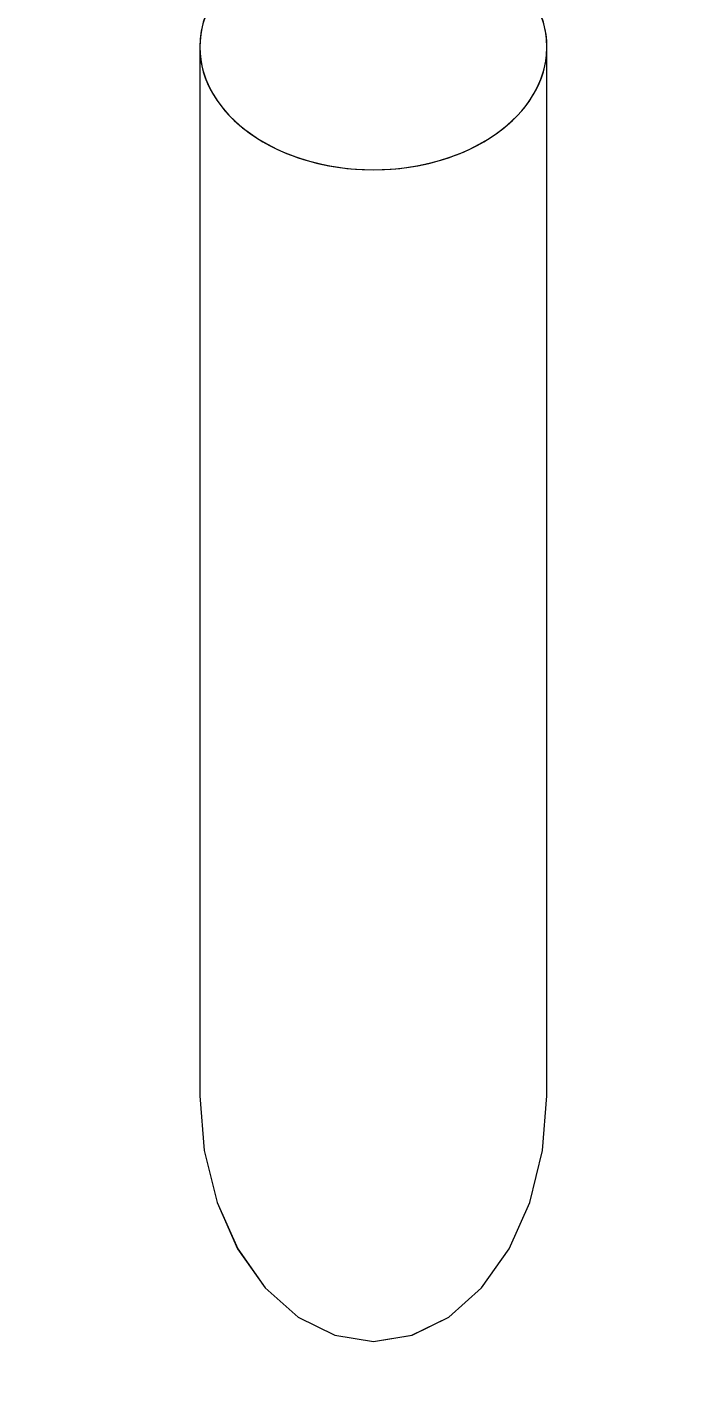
# Model space of a CAD drawing. Header units: millimetres. Extents: x -136099598 to 9192475, y 0 to 555997.
# Drawn here: x -287970.8 to -287876.7, y 292198.2 to 292392.7 of the extents above; entities that cross this region are included whole.
import ezdxf
from ezdxf import colors
from ezdxf.entities.mleader import LeaderData, LeaderLine
from ezdxf.math import Vec2, Vec3

# ---------------------------------------------------------------- set-up
doc = ezdxf.new("R2010")
doc.units = ezdxf.units.MM
doc.header["$MEASUREMENT"] = 0
doc.layers.get('0').update_dxf_attribs({"color": 250, "lineweight": 9})
doc.layers.add('АР_Отметки', color=250, linetype='Continuous', lineweight=15)
doc.layers.add('ОБОРУДОВАНИЕ', color=253, linetype='Continuous', lineweight=5)
doc.styles.add('ISOCPEUR', font='isocpeur.ttf', dxfattribs={"width": 0.7})

# ---------------------------------------------------------------- blocks, each defined once
blk = doc.blocks.new('A$C68e30825')
at = {"layer": 'ОБОРУДОВАНИЕ', "color": 0}
for p, q in [((-25, 399.14), (-25, 248.07)), ((25, 248.07), (25, 399.14))]:
    blk.add_line(p, q, dxfattribs=at)
at = {"layer": 'ОБОРУДОВАНИЕ', "color": 0, "flags": 128}
blk.add_lwpolyline([(-25, 248.07), (-24.37, 240.2), (-22.52, 232.73), (-19.55, 226.03), (-15.59, 220.43), (-10.85, 216.22), (-5.56, 213.6), (0, 212.72), (5.56, 213.6), (10.85, 216.22), (15.59, 220.43), (19.55, 226.03), (22.52, 232.73), (24.37, 240.2), (25, 248.07)], dxfattribs=at)
at = {"layer": 'ОБОРУДОВАНИЕ', "color": 0}
for start_param, end_param in [(0, 3.141593), (3.141593, 6.283185)]:
    blk.add_ellipse((0, 399.14), major_axis=(25, 0), ratio=0.707107, start_param=start_param, end_param=end_param, dxfattribs=at)
blk = doc.blocks.new('_DotSmall')
at = {"color": 0, "linetype": 'ByBlock', "const_width": 0.5}
blk.add_lwpolyline([(-0.0625, 0, 1), (0.0625, 0, 1)], format="xyb", close=True, dxfattribs=at)

msp = doc.modelspace()

# ---------------------------------------------------------------- linework, layer by layer
at = {"layer": 'ОБОРУДОВАНИЕ', "color": 0}
for p, q in [((-287945.87, 292389.85), (-287945.87, 292238.78)), ((-287945.87, 292389.85), (-287945.87, 292238.78)), ((-287945.87, 292389.85), (-287945.87, 292238.78)), ((-287945.87, 292389.85), (-287945.87, 292238.78)), ((-287945.87, 292389.85), (-287945.87, 292238.78)), ((-287945.87, 292389.85), (-287945.87, 292238.78)), ((-287945.87, 292389.85), (-287945.87, 292238.78)), ((-287945.87, 292389.85), (-287945.87, 292238.78)), ((-287945.87, 292389.85), (-287945.87, 292238.78)), ((-287945.87, 292389.85), (-287945.87, 292238.78)), ((-287945.87, 292389.85), (-287945.87, 292238.78)), ((-287945.87, 292389.85), (-287945.87, 292238.78)), ((-287945.87, 292389.85), (-287945.87, 292238.78)), ((-287945.87, 292389.85), (-287945.87, 292238.78)), ((-287945.87, 292389.85), (-287945.87, 292238.78)), ((-287945.87, 292389.85), (-287945.87, 292238.78)), ((-287945.87, 292389.85), (-287945.87, 292238.78)), ((-287945.87, 292389.85), (-287945.87, 292238.78)), ((-287945.87, 292389.85), (-287945.87, 292238.78)), ((-287945.87, 292389.85), (-287945.87, 292238.78)), ((-287945.87, 292389.85), (-287945.87, 292238.78)), ((-287945.87, 292389.85), (-287945.87, 292238.78)), ((-287945.87, 292389.85), (-287945.87, 292238.78)), ((-287945.87, 292389.85), (-287945.87, 292238.78)), ((-287945.87, 292389.85), (-287945.87, 292238.78)), ((-287945.87, 292389.85), (-287945.87, 292238.78)), ((-287945.87, 292389.85), (-287945.87, 292238.78)), ((-287945.87, 292389.85), (-287945.87, 292238.78)), ((-287945.87, 292389.85), (-287945.87, 292238.78)), ((-287945.87, 292389.85), (-287945.87, 292238.78)), ((-287945.87, 292389.85), (-287945.87, 292238.78)), ((-287945.87, 292389.85), (-287945.87, 292238.78)), ((-287945.87, 292389.85), (-287945.87, 292238.78)), ((-287945.87, 292389.85), (-287945.87, 292238.78)), ((-287945.87, 292389.85), (-287945.87, 292238.78)), ((-287945.87, 292389.85), (-287945.87, 292238.78)), ((-287945.87, 292389.85), (-287945.87, 292238.78)), ((-287945.87, 292389.85), (-287945.87, 292238.78)), ((-287945.87, 292389.85), (-287945.87, 292238.78)), ((-287945.87, 292389.85), (-287945.87, 292238.78)), ((-287945.87, 292389.85), (-287945.87, 292238.78)), ((-287945.87, 292389.85), (-287945.87, 292238.78)), ((-287945.87, 292389.85), (-287945.87, 292238.78)), ((-287945.87, 292389.85), (-287945.87, 292238.78)), ((-287945.87, 292389.85), (-287945.87, 292238.78)), ((-287945.87, 292389.85), (-287945.87, 292238.78)), ((-287945.87, 292389.85), (-287945.87, 292238.78)), ((-287945.87, 292389.85), (-287945.87, 292238.78)), ((-287895.87, 292238.78), (-287895.87, 292389.85)), ((-287895.87, 292238.78), (-287895.87, 292389.85)), ((-287895.87, 292238.78), (-287895.87, 292389.85)), ((-287895.87, 292238.78), (-287895.87, 292389.85)), ((-287895.87, 292238.78), (-287895.87, 292389.85)), ((-287895.87, 292238.78), (-287895.87, 292389.85)), ((-287895.87, 292238.78), (-287895.87, 292389.85)), ((-287895.87, 292238.78), (-287895.87, 292389.85)), ((-287895.87, 292238.78), (-287895.87, 292389.85)), ((-287895.87, 292238.78), (-287895.87, 292389.85)), ((-287895.87, 292238.78), (-287895.87, 292389.85)), ((-287895.87, 292238.78), (-287895.87, 292389.85)), ((-287895.87, 292238.78), (-287895.87, 292389.85)), ((-287895.87, 292238.78), (-287895.87, 292389.85)), ((-287895.87, 292238.78), (-287895.87, 292389.85)), ((-287895.87, 292238.78), (-287895.87, 292389.85)), ((-287895.87, 292238.78), (-287895.87, 292389.85)), ((-287895.87, 292238.78), (-287895.87, 292389.85)), ((-287895.87, 292238.78), (-287895.87, 292389.85)), ((-287895.87, 292238.78), (-287895.87, 292389.85)), ((-287895.87, 292238.78), (-287895.87, 292389.85)), ((-287895.87, 292238.78), (-287895.87, 292389.85)), ((-287895.87, 292238.78), (-287895.87, 292389.85)), ((-287895.87, 292238.78), (-287895.87, 292389.85)), ((-287895.87, 292238.78), (-287895.87, 292389.85)), ((-287895.87, 292238.78), (-287895.87, 292389.85)), ((-287895.87, 292238.78), (-287895.87, 292389.85)), ((-287895.87, 292238.78), (-287895.87, 292389.85)), ((-287895.87, 292238.78), (-287895.87, 292389.85)), ((-287895.87, 292238.78), (-287895.87, 292389.85)), ((-287895.87, 292238.78), (-287895.87, 292389.85)), ((-287895.87, 292238.78), (-287895.87, 292389.85)), ((-287895.87, 292238.78), (-287895.87, 292389.85)), ((-287895.87, 292238.78), (-287895.87, 292389.85)), ((-287895.87, 292238.78), (-287895.87, 292389.85)), ((-287895.87, 292238.78), (-287895.87, 292389.85)), ((-287895.87, 292238.78), (-287895.87, 292389.85)), ((-287895.87, 292238.78), (-287895.87, 292389.85)), ((-287895.87, 292238.78), (-287895.87, 292389.85)), ((-287895.87, 292238.78), (-287895.87, 292389.85)), ((-287895.87, 292238.78), (-287895.87, 292389.85)), ((-287895.87, 292238.78), (-287895.87, 292389.85)), ((-287895.87, 292238.78), (-287895.87, 292389.85)), ((-287895.87, 292238.78), (-287895.87, 292389.85)), ((-287895.87, 292238.78), (-287895.87, 292389.85)), ((-287895.87, 292238.78), (-287895.87, 292389.85)), ((-287895.87, 292238.78), (-287895.87, 292389.85)), ((-287895.87, 292238.78), (-287895.87, 292389.85))]:
    msp.add_line(p, q, dxfattribs=at)
at = {"layer": 'ОБОРУДОВАНИЕ', "color": 0, "flags": 128}
msp.add_lwpolyline([(-287945.87, 292238.78), (-287945.24, 292230.91), (-287943.39, 292223.44), (-287940.41, 292216.74), (-287936.45, 292211.14), (-287931.71, 292206.93), (-287926.43, 292204.31), (-287920.87, 292203.43), (-287915.3, 292204.31), (-287910.02, 292206.93), (-287905.28, 292211.14), (-287901.32, 292216.74), (-287898.34, 292223.44), (-287896.49, 292230.91), (-287895.87, 292238.78)], dxfattribs=at)
msp.add_lwpolyline([(-287945.87, 292238.78), (-287945.24, 292230.91), (-287943.39, 292223.44), (-287940.41, 292216.74), (-287936.45, 292211.14), (-287931.71, 292206.93), (-287926.43, 292204.31), (-287920.87, 292203.43), (-287915.3, 292204.31), (-287910.02, 292206.93), (-287905.28, 292211.14), (-287901.32, 292216.74), (-287898.34, 292223.44), (-287896.49, 292230.91), (-287895.87, 292238.78)], dxfattribs=at)
msp.add_lwpolyline([(-287945.87, 292238.78), (-287945.24, 292230.91), (-287943.39, 292223.44), (-287940.41, 292216.74), (-287936.45, 292211.14), (-287931.71, 292206.93), (-287926.43, 292204.31), (-287920.87, 292203.43), (-287915.3, 292204.31), (-287910.02, 292206.93), (-287905.28, 292211.14), (-287901.32, 292216.74), (-287898.34, 292223.44), (-287896.49, 292230.91), (-287895.87, 292238.78)], dxfattribs=at)
msp.add_lwpolyline([(-287945.87, 292238.78), (-287945.24, 292230.91), (-287943.39, 292223.44), (-287940.41, 292216.74), (-287936.45, 292211.14), (-287931.71, 292206.93), (-287926.43, 292204.31), (-287920.87, 292203.43), (-287915.3, 292204.31), (-287910.02, 292206.93), (-287905.28, 292211.14), (-287901.32, 292216.74), (-287898.34, 292223.44), (-287896.49, 292230.91), (-287895.87, 292238.78)], dxfattribs=at)
msp.add_lwpolyline([(-287945.87, 292238.78), (-287945.24, 292230.91), (-287943.39, 292223.44), (-287940.41, 292216.74), (-287936.45, 292211.14), (-287931.71, 292206.93), (-287926.43, 292204.31), (-287920.87, 292203.43), (-287915.3, 292204.31), (-287910.02, 292206.93), (-287905.28, 292211.14), (-287901.32, 292216.74), (-287898.34, 292223.44), (-287896.49, 292230.91), (-287895.87, 292238.78)], dxfattribs=at)
msp.add_lwpolyline([(-287945.87, 292238.78), (-287945.24, 292230.91), (-287943.39, 292223.44), (-287940.41, 292216.74), (-287936.45, 292211.14), (-287931.71, 292206.93), (-287926.43, 292204.31), (-287920.87, 292203.43), (-287915.3, 292204.31), (-287910.02, 292206.93), (-287905.28, 292211.14), (-287901.32, 292216.74), (-287898.34, 292223.44), (-287896.49, 292230.91), (-287895.87, 292238.78)], dxfattribs=at)
msp.add_lwpolyline([(-287945.87, 292238.78), (-287945.24, 292230.91), (-287943.39, 292223.44), (-287940.41, 292216.74), (-287936.45, 292211.14), (-287931.71, 292206.93), (-287926.43, 292204.31), (-287920.87, 292203.43), (-287915.3, 292204.31), (-287910.02, 292206.93), (-287905.28, 292211.14), (-287901.32, 292216.74), (-287898.34, 292223.44), (-287896.49, 292230.91), (-287895.87, 292238.78)], dxfattribs=at)
msp.add_lwpolyline([(-287945.87, 292238.78), (-287945.24, 292230.91), (-287943.39, 292223.44), (-287940.41, 292216.74), (-287936.45, 292211.14), (-287931.71, 292206.93), (-287926.43, 292204.31), (-287920.87, 292203.43), (-287915.3, 292204.31), (-287910.02, 292206.93), (-287905.28, 292211.14), (-287901.32, 292216.74), (-287898.34, 292223.44), (-287896.49, 292230.91), (-287895.87, 292238.78)], dxfattribs=at)
msp.add_lwpolyline([(-287945.87, 292238.78), (-287945.24, 292230.91), (-287943.39, 292223.44), (-287940.41, 292216.74), (-287936.45, 292211.14), (-287931.71, 292206.93), (-287926.43, 292204.31), (-287920.87, 292203.43), (-287915.3, 292204.31), (-287910.02, 292206.93), (-287905.28, 292211.14), (-287901.32, 292216.74), (-287898.34, 292223.44), (-287896.49, 292230.91), (-287895.87, 292238.78)], dxfattribs=at)
msp.add_lwpolyline([(-287945.87, 292238.78), (-287945.24, 292230.91), (-287943.39, 292223.44), (-287940.41, 292216.74), (-287936.45, 292211.14), (-287931.71, 292206.93), (-287926.43, 292204.31), (-287920.87, 292203.43), (-287915.3, 292204.31), (-287910.02, 292206.93), (-287905.28, 292211.14), (-287901.32, 292216.74), (-287898.34, 292223.44), (-287896.49, 292230.91), (-287895.87, 292238.78)], dxfattribs=at)
msp.add_lwpolyline([(-287945.87, 292238.78), (-287945.24, 292230.91), (-287943.39, 292223.44), (-287940.41, 292216.74), (-287936.45, 292211.14), (-287931.71, 292206.93), (-287926.43, 292204.31), (-287920.87, 292203.43), (-287915.3, 292204.31), (-287910.02, 292206.93), (-287905.28, 292211.14), (-287901.32, 292216.74), (-287898.34, 292223.44), (-287896.49, 292230.91), (-287895.87, 292238.78)], dxfattribs=at)
msp.add_lwpolyline([(-287945.87, 292238.78), (-287945.24, 292230.91), (-287943.39, 292223.44), (-287940.41, 292216.74), (-287936.45, 292211.14), (-287931.71, 292206.93), (-287926.43, 292204.31), (-287920.87, 292203.43), (-287915.3, 292204.31), (-287910.02, 292206.93), (-287905.28, 292211.14), (-287901.32, 292216.74), (-287898.34, 292223.44), (-287896.49, 292230.91), (-287895.87, 292238.78)], dxfattribs=at)
msp.add_lwpolyline([(-287945.87, 292238.78), (-287945.24, 292230.91), (-287943.39, 292223.44), (-287940.41, 292216.74), (-287936.45, 292211.14), (-287931.71, 292206.93), (-287926.43, 292204.31), (-287920.87, 292203.43), (-287915.3, 292204.31), (-287910.02, 292206.93), (-287905.28, 292211.14), (-287901.32, 292216.74), (-287898.34, 292223.44), (-287896.49, 292230.91), (-287895.87, 292238.78)], dxfattribs=at)
msp.add_lwpolyline([(-287945.87, 292238.78), (-287945.24, 292230.91), (-287943.39, 292223.44), (-287940.41, 292216.74), (-287936.45, 292211.14), (-287931.71, 292206.93), (-287926.43, 292204.31), (-287920.87, 292203.43), (-287915.3, 292204.31), (-287910.02, 292206.93), (-287905.28, 292211.14), (-287901.32, 292216.74), (-287898.34, 292223.44), (-287896.49, 292230.91), (-287895.87, 292238.78)], dxfattribs=at)
msp.add_lwpolyline([(-287945.87, 292238.78), (-287945.24, 292230.91), (-287943.39, 292223.44), (-287940.41, 292216.74), (-287936.45, 292211.14), (-287931.71, 292206.93), (-287926.43, 292204.31), (-287920.87, 292203.43), (-287915.3, 292204.31), (-287910.02, 292206.93), (-287905.28, 292211.14), (-287901.32, 292216.74), (-287898.34, 292223.44), (-287896.49, 292230.91), (-287895.87, 292238.78)], dxfattribs=at)
msp.add_lwpolyline([(-287945.87, 292238.78), (-287945.24, 292230.91), (-287943.39, 292223.44), (-287940.41, 292216.74), (-287936.45, 292211.14), (-287931.71, 292206.93), (-287926.43, 292204.31), (-287920.87, 292203.43), (-287915.3, 292204.31), (-287910.02, 292206.93), (-287905.28, 292211.14), (-287901.32, 292216.74), (-287898.34, 292223.44), (-287896.49, 292230.91), (-287895.87, 292238.78)], dxfattribs=at)
msp.add_lwpolyline([(-287945.87, 292238.78), (-287945.24, 292230.91), (-287943.39, 292223.44), (-287940.41, 292216.74), (-287936.45, 292211.14), (-287931.71, 292206.93), (-287926.43, 292204.31), (-287920.87, 292203.43), (-287915.3, 292204.31), (-287910.02, 292206.93), (-287905.28, 292211.14), (-287901.32, 292216.74), (-287898.34, 292223.44), (-287896.49, 292230.91), (-287895.87, 292238.78)], dxfattribs=at)
msp.add_lwpolyline([(-287945.87, 292238.78), (-287945.24, 292230.91), (-287943.39, 292223.44), (-287940.41, 292216.74), (-287936.45, 292211.14), (-287931.71, 292206.93), (-287926.43, 292204.31), (-287920.87, 292203.43), (-287915.3, 292204.31), (-287910.02, 292206.93), (-287905.28, 292211.14), (-287901.32, 292216.74), (-287898.34, 292223.44), (-287896.49, 292230.91), (-287895.87, 292238.78)], dxfattribs=at)
msp.add_lwpolyline([(-287945.87, 292238.78), (-287945.24, 292230.91), (-287943.39, 292223.44), (-287940.41, 292216.74), (-287936.45, 292211.14), (-287931.71, 292206.93), (-287926.43, 292204.31), (-287920.87, 292203.43), (-287915.3, 292204.31), (-287910.02, 292206.93), (-287905.28, 292211.14), (-287901.32, 292216.74), (-287898.34, 292223.44), (-287896.49, 292230.91), (-287895.87, 292238.78)], dxfattribs=at)
msp.add_lwpolyline([(-287945.87, 292238.78), (-287945.24, 292230.91), (-287943.39, 292223.44), (-287940.41, 292216.74), (-287936.45, 292211.14), (-287931.71, 292206.93), (-287926.43, 292204.31), (-287920.87, 292203.43), (-287915.3, 292204.31), (-287910.02, 292206.93), (-287905.28, 292211.14), (-287901.32, 292216.74), (-287898.34, 292223.44), (-287896.49, 292230.91), (-287895.87, 292238.78)], dxfattribs=at)
msp.add_lwpolyline([(-287945.87, 292238.78), (-287945.24, 292230.91), (-287943.39, 292223.44), (-287940.41, 292216.74), (-287936.45, 292211.14), (-287931.71, 292206.93), (-287926.43, 292204.31), (-287920.87, 292203.43), (-287915.3, 292204.31), (-287910.02, 292206.93), (-287905.28, 292211.14), (-287901.32, 292216.74), (-287898.34, 292223.44), (-287896.49, 292230.91), (-287895.87, 292238.78)], dxfattribs=at)
msp.add_lwpolyline([(-287945.87, 292238.78), (-287945.24, 292230.91), (-287943.39, 292223.44), (-287940.41, 292216.74), (-287936.45, 292211.14), (-287931.71, 292206.93), (-287926.43, 292204.31), (-287920.87, 292203.43), (-287915.3, 292204.31), (-287910.02, 292206.93), (-287905.28, 292211.14), (-287901.32, 292216.74), (-287898.34, 292223.44), (-287896.49, 292230.91), (-287895.87, 292238.78)], dxfattribs=at)
msp.add_lwpolyline([(-287945.87, 292238.78), (-287945.24, 292230.91), (-287943.39, 292223.44), (-287940.41, 292216.74), (-287936.45, 292211.14), (-287931.71, 292206.93), (-287926.43, 292204.31), (-287920.87, 292203.43), (-287915.3, 292204.31), (-287910.02, 292206.93), (-287905.28, 292211.14), (-287901.32, 292216.74), (-287898.34, 292223.44), (-287896.49, 292230.91), (-287895.87, 292238.78)], dxfattribs=at)
msp.add_lwpolyline([(-287945.87, 292238.78), (-287945.24, 292230.91), (-287943.39, 292223.44), (-287940.41, 292216.74), (-287936.45, 292211.14), (-287931.71, 292206.93), (-287926.43, 292204.31), (-287920.87, 292203.43), (-287915.3, 292204.31), (-287910.02, 292206.93), (-287905.28, 292211.14), (-287901.32, 292216.74), (-287898.34, 292223.44), (-287896.49, 292230.91), (-287895.87, 292238.78)], dxfattribs=at)
msp.add_lwpolyline([(-287945.87, 292238.78), (-287945.24, 292230.91), (-287943.39, 292223.44), (-287940.41, 292216.74), (-287936.45, 292211.14), (-287931.71, 292206.93), (-287926.43, 292204.31), (-287920.87, 292203.43), (-287915.3, 292204.31), (-287910.02, 292206.93), (-287905.28, 292211.14), (-287901.32, 292216.74), (-287898.34, 292223.44), (-287896.49, 292230.91), (-287895.87, 292238.78)], dxfattribs=at)
msp.add_lwpolyline([(-287945.87, 292238.78), (-287945.24, 292230.91), (-287943.39, 292223.44), (-287940.41, 292216.74), (-287936.45, 292211.14), (-287931.71, 292206.93), (-287926.43, 292204.31), (-287920.87, 292203.43), (-287915.3, 292204.31), (-287910.02, 292206.93), (-287905.28, 292211.14), (-287901.32, 292216.74), (-287898.34, 292223.44), (-287896.49, 292230.91), (-287895.87, 292238.78)], dxfattribs=at)
msp.add_lwpolyline([(-287945.87, 292238.78), (-287945.24, 292230.91), (-287943.39, 292223.44), (-287940.41, 292216.74), (-287936.45, 292211.14), (-287931.71, 292206.93), (-287926.43, 292204.31), (-287920.87, 292203.43), (-287915.3, 292204.31), (-287910.02, 292206.93), (-287905.28, 292211.14), (-287901.32, 292216.74), (-287898.34, 292223.44), (-287896.49, 292230.91), (-287895.87, 292238.78)], dxfattribs=at)
msp.add_lwpolyline([(-287945.87, 292238.78), (-287945.24, 292230.91), (-287943.39, 292223.44), (-287940.41, 292216.74), (-287936.45, 292211.14), (-287931.71, 292206.93), (-287926.43, 292204.31), (-287920.87, 292203.43), (-287915.3, 292204.31), (-287910.02, 292206.93), (-287905.28, 292211.14), (-287901.32, 292216.74), (-287898.34, 292223.44), (-287896.49, 292230.91), (-287895.87, 292238.78)], dxfattribs=at)
msp.add_lwpolyline([(-287945.87, 292238.78), (-287945.24, 292230.91), (-287943.39, 292223.44), (-287940.41, 292216.74), (-287936.45, 292211.14), (-287931.71, 292206.93), (-287926.43, 292204.31), (-287920.87, 292203.43), (-287915.3, 292204.31), (-287910.02, 292206.93), (-287905.28, 292211.14), (-287901.32, 292216.74), (-287898.34, 292223.44), (-287896.49, 292230.91), (-287895.87, 292238.78)], dxfattribs=at)
msp.add_lwpolyline([(-287945.87, 292238.78), (-287945.24, 292230.91), (-287943.39, 292223.44), (-287940.41, 292216.74), (-287936.45, 292211.14), (-287931.71, 292206.93), (-287926.43, 292204.31), (-287920.87, 292203.43), (-287915.3, 292204.31), (-287910.02, 292206.93), (-287905.28, 292211.14), (-287901.32, 292216.74), (-287898.34, 292223.44), (-287896.49, 292230.91), (-287895.87, 292238.78)], dxfattribs=at)
msp.add_lwpolyline([(-287945.87, 292238.78), (-287945.24, 292230.91), (-287943.39, 292223.44), (-287940.41, 292216.74), (-287936.45, 292211.14), (-287931.71, 292206.93), (-287926.43, 292204.31), (-287920.87, 292203.43), (-287915.3, 292204.31), (-287910.02, 292206.93), (-287905.28, 292211.14), (-287901.32, 292216.74), (-287898.34, 292223.44), (-287896.49, 292230.91), (-287895.87, 292238.78)], dxfattribs=at)
msp.add_lwpolyline([(-287945.87, 292238.78), (-287945.24, 292230.91), (-287943.39, 292223.44), (-287940.41, 292216.74), (-287936.45, 292211.14), (-287931.71, 292206.93), (-287926.43, 292204.31), (-287920.87, 292203.43), (-287915.3, 292204.31), (-287910.02, 292206.93), (-287905.28, 292211.14), (-287901.32, 292216.74), (-287898.34, 292223.44), (-287896.49, 292230.91), (-287895.87, 292238.78)], dxfattribs=at)
msp.add_lwpolyline([(-287945.87, 292238.78), (-287945.24, 292230.91), (-287943.39, 292223.44), (-287940.41, 292216.74), (-287936.45, 292211.14), (-287931.71, 292206.93), (-287926.43, 292204.31), (-287920.87, 292203.43), (-287915.3, 292204.31), (-287910.02, 292206.93), (-287905.28, 292211.14), (-287901.32, 292216.74), (-287898.34, 292223.44), (-287896.49, 292230.91), (-287895.87, 292238.78)], dxfattribs=at)
msp.add_lwpolyline([(-287945.87, 292238.78), (-287945.24, 292230.91), (-287943.39, 292223.44), (-287940.41, 292216.74), (-287936.45, 292211.14), (-287931.71, 292206.93), (-287926.43, 292204.31), (-287920.87, 292203.43), (-287915.3, 292204.31), (-287910.02, 292206.93), (-287905.28, 292211.14), (-287901.32, 292216.74), (-287898.34, 292223.44), (-287896.49, 292230.91), (-287895.87, 292238.78)], dxfattribs=at)
msp.add_lwpolyline([(-287945.87, 292238.78), (-287945.24, 292230.91), (-287943.39, 292223.44), (-287940.41, 292216.74), (-287936.45, 292211.14), (-287931.71, 292206.93), (-287926.43, 292204.31), (-287920.87, 292203.43), (-287915.3, 292204.31), (-287910.02, 292206.93), (-287905.28, 292211.14), (-287901.32, 292216.74), (-287898.34, 292223.44), (-287896.49, 292230.91), (-287895.87, 292238.78)], dxfattribs=at)
msp.add_lwpolyline([(-287945.87, 292238.78), (-287945.24, 292230.91), (-287943.39, 292223.44), (-287940.41, 292216.74), (-287936.45, 292211.14), (-287931.71, 292206.93), (-287926.43, 292204.31), (-287920.87, 292203.43), (-287915.3, 292204.31), (-287910.02, 292206.93), (-287905.28, 292211.14), (-287901.32, 292216.74), (-287898.34, 292223.44), (-287896.49, 292230.91), (-287895.87, 292238.78)], dxfattribs=at)
msp.add_lwpolyline([(-287945.87, 292238.78), (-287945.24, 292230.91), (-287943.39, 292223.44), (-287940.41, 292216.74), (-287936.45, 292211.14), (-287931.71, 292206.93), (-287926.43, 292204.31), (-287920.87, 292203.43), (-287915.3, 292204.31), (-287910.02, 292206.93), (-287905.28, 292211.14), (-287901.32, 292216.74), (-287898.34, 292223.44), (-287896.49, 292230.91), (-287895.87, 292238.78)], dxfattribs=at)
msp.add_lwpolyline([(-287945.87, 292238.78), (-287945.24, 292230.91), (-287943.39, 292223.44), (-287940.41, 292216.74), (-287936.45, 292211.14), (-287931.71, 292206.93), (-287926.43, 292204.31), (-287920.87, 292203.43), (-287915.3, 292204.31), (-287910.02, 292206.93), (-287905.28, 292211.14), (-287901.32, 292216.74), (-287898.34, 292223.44), (-287896.49, 292230.91), (-287895.87, 292238.78)], dxfattribs=at)
msp.add_lwpolyline([(-287945.87, 292238.78), (-287945.24, 292230.91), (-287943.39, 292223.44), (-287940.41, 292216.74), (-287936.45, 292211.14), (-287931.71, 292206.93), (-287926.43, 292204.31), (-287920.87, 292203.43), (-287915.3, 292204.31), (-287910.02, 292206.93), (-287905.28, 292211.14), (-287901.32, 292216.74), (-287898.34, 292223.44), (-287896.49, 292230.91), (-287895.87, 292238.78)], dxfattribs=at)
msp.add_lwpolyline([(-287945.87, 292238.78), (-287945.24, 292230.91), (-287943.39, 292223.44), (-287940.41, 292216.74), (-287936.45, 292211.14), (-287931.71, 292206.93), (-287926.43, 292204.31), (-287920.87, 292203.43), (-287915.3, 292204.31), (-287910.02, 292206.93), (-287905.28, 292211.14), (-287901.32, 292216.74), (-287898.34, 292223.44), (-287896.49, 292230.91), (-287895.87, 292238.78)], dxfattribs=at)
msp.add_lwpolyline([(-287945.87, 292238.78), (-287945.24, 292230.91), (-287943.39, 292223.44), (-287940.41, 292216.74), (-287936.45, 292211.14), (-287931.71, 292206.93), (-287926.43, 292204.31), (-287920.87, 292203.43), (-287915.3, 292204.31), (-287910.02, 292206.93), (-287905.28, 292211.14), (-287901.32, 292216.74), (-287898.34, 292223.44), (-287896.49, 292230.91), (-287895.87, 292238.78)], dxfattribs=at)
msp.add_lwpolyline([(-287945.87, 292238.78), (-287945.24, 292230.91), (-287943.39, 292223.44), (-287940.41, 292216.74), (-287936.45, 292211.14), (-287931.71, 292206.93), (-287926.43, 292204.31), (-287920.87, 292203.43), (-287915.3, 292204.31), (-287910.02, 292206.93), (-287905.28, 292211.14), (-287901.32, 292216.74), (-287898.34, 292223.44), (-287896.49, 292230.91), (-287895.87, 292238.78)], dxfattribs=at)
msp.add_lwpolyline([(-287945.87, 292238.78), (-287945.24, 292230.91), (-287943.39, 292223.44), (-287940.41, 292216.74), (-287936.45, 292211.14), (-287931.71, 292206.93), (-287926.43, 292204.31), (-287920.87, 292203.43), (-287915.3, 292204.31), (-287910.02, 292206.93), (-287905.28, 292211.14), (-287901.32, 292216.74), (-287898.34, 292223.44), (-287896.49, 292230.91), (-287895.87, 292238.78)], dxfattribs=at)
msp.add_lwpolyline([(-287945.87, 292238.78), (-287945.24, 292230.91), (-287943.39, 292223.44), (-287940.41, 292216.74), (-287936.45, 292211.14), (-287931.71, 292206.93), (-287926.43, 292204.31), (-287920.87, 292203.43), (-287915.3, 292204.31), (-287910.02, 292206.93), (-287905.28, 292211.14), (-287901.32, 292216.74), (-287898.34, 292223.44), (-287896.49, 292230.91), (-287895.87, 292238.78)], dxfattribs=at)
msp.add_lwpolyline([(-287945.87, 292238.78), (-287945.24, 292230.91), (-287943.39, 292223.44), (-287940.41, 292216.74), (-287936.45, 292211.14), (-287931.71, 292206.93), (-287926.43, 292204.31), (-287920.87, 292203.43), (-287915.3, 292204.31), (-287910.02, 292206.93), (-287905.28, 292211.14), (-287901.32, 292216.74), (-287898.34, 292223.44), (-287896.49, 292230.91), (-287895.87, 292238.78)], dxfattribs=at)
msp.add_lwpolyline([(-287945.87, 292238.78), (-287945.24, 292230.91), (-287943.39, 292223.44), (-287940.41, 292216.74), (-287936.45, 292211.14), (-287931.71, 292206.93), (-287926.43, 292204.31), (-287920.87, 292203.43), (-287915.3, 292204.31), (-287910.02, 292206.93), (-287905.28, 292211.14), (-287901.32, 292216.74), (-287898.34, 292223.44), (-287896.49, 292230.91), (-287895.87, 292238.78)], dxfattribs=at)
msp.add_lwpolyline([(-287945.87, 292238.78), (-287945.24, 292230.91), (-287943.39, 292223.44), (-287940.41, 292216.74), (-287936.45, 292211.14), (-287931.71, 292206.93), (-287926.43, 292204.31), (-287920.87, 292203.43), (-287915.3, 292204.31), (-287910.02, 292206.93), (-287905.28, 292211.14), (-287901.32, 292216.74), (-287898.34, 292223.44), (-287896.49, 292230.91), (-287895.87, 292238.78)], dxfattribs=at)
msp.add_lwpolyline([(-287945.87, 292238.78), (-287945.24, 292230.91), (-287943.39, 292223.44), (-287940.41, 292216.74), (-287936.45, 292211.14), (-287931.71, 292206.93), (-287926.43, 292204.31), (-287920.87, 292203.43), (-287915.3, 292204.31), (-287910.02, 292206.93), (-287905.28, 292211.14), (-287901.32, 292216.74), (-287898.34, 292223.44), (-287896.49, 292230.91), (-287895.87, 292238.78)], dxfattribs=at)
at = {"layer": 'ОБОРУДОВАНИЕ', "color": 0}
for start_param, end_param in [(3.141593, 6.283185), (3.141593, 6.283185), (3.141593, 6.283185), (3.141593, 6.283185), (3.141593, 6.283185), (3.141593, 6.283185), (3.141593, 6.283185), (3.141593, 6.283185), (3.141593, 6.283185), (3.141593, 6.283185), (3.141593, 6.283185), (3.141593, 6.283185), (3.141593, 6.283185), (3.141593, 6.283185), (3.141593, 6.283185), (3.141593, 6.283185), (3.141593, 6.283185), (3.141593, 6.283185), (3.141593, 6.283185), (3.141593, 6.283185), (3.141593, 6.283185), (3.141593, 6.283185), (3.141593, 6.283185), (3.141593, 6.283185), (3.141593, 6.283185), (3.141593, 6.283185), (3.141593, 6.283185), (3.141593, 6.283185), (3.141593, 6.283185), (3.141593, 6.283185), (3.141593, 6.283185), (3.141593, 6.283185), (3.141593, 6.283185), (3.141593, 6.283185), (3.141593, 6.283185), (3.141593, 6.283185), (3.141593, 6.283185), (3.141593, 6.283185), (3.141593, 6.283185), (3.141593, 6.283185), (3.141593, 6.283185), (3.141593, 6.283185), (3.141593, 6.283185), (3.141593, 6.283185), (3.141593, 6.283185), (3.141593, 6.283185), (3.141593, 6.283185), (3.141593, 6.283185), (3.141593, 6.283185), (3.141593, 6.283185), (0, 3.141593), (0, 3.141593), (0, 3.141593), (0, 3.141593), (0, 3.141593), (0, 3.141593), (0, 3.141593), (0, 3.141593), (0, 3.141593), (0, 3.141593), (0, 3.141593), (0, 3.141593), (0, 3.141593), (0, 3.141593), (0, 3.141593), (0, 3.141593), (0, 3.141593), (0, 3.141593), (0, 3.141593), (0, 3.141593), (0, 3.141593), (0, 3.141593), (0, 3.141593), (0, 3.141593), (0, 3.141593), (0, 3.141593), (0, 3.141593), (0, 3.141593), (0, 3.141593), (0, 3.141593), (0, 3.141593), (0, 3.141593), (0, 3.141593), (0, 3.141593), (0, 3.141593), (0, 3.141593), (0, 3.141593), (0, 3.141593), (0, 3.141593), (0, 3.141593), (0, 3.141593), (0, 3.141593), (0, 3.141593), (0, 3.141593), (0, 3.141593), (0, 3.141593), (0, 3.141593), (0, 3.141593)]:
    msp.add_ellipse((-287920.87, 292389.85), major_axis=(-25, 0), ratio=0.707107, start_param=start_param, end_param=end_param, dxfattribs=at)

# ---------------------------------------------------------------- block references
at = {"ltscale": 150}
msp.add_blockref('A$C68e30825', (-287920.87, 291990.71), dxfattribs=at)

# ---------------------------------------------------------------- leaders
at = {"layer": 'АР_Отметки'}
ml = msp.add_multileader_mtext('Standard', dxfattribs=at)
ml.set_content('Л.4', color=256, style='ISOCPEUR')
ml.set_leader_properties(color=256, linetype='Continuous', lineweight=-1)
ml.set_arrow_properties(name='DOTSMALL')
ml.build(insert=Vec2(0, 0))
ml.multileader.update_dxf_attribs({"has_text_frame": 1, "text_left_attachment_type": 4, "text_right_attachment_type": 4, "dogleg_length": 100, "arrow_head_size": 180})
ctx = ml.context
ctx.base_point, ctx.char_height, ctx.arrow_head_size, ctx.landing_gap_size, ctx.plane_origin = Vec3(-311135.81, 538598.34), 250, 180, 50, Vec3(-283015.37, 526440.68)
ctx.left_attachment, ctx.right_attachment = 4, 4
notes = []
notes.append((ctx, [(0, (0, 0, 0), (0, 0), (1, 0), 1, [])]))
ctx.mtext.insert, ctx.mtext.width, ctx.mtext.line_spacing_style, ctx.mtext.flow_direction = Vec3(-311085.81, 538931.67), 852.697, 2, 5
ml = msp.add_multileader_mtext('Standard', dxfattribs=at)
ml.set_content('+19,400', color=256, style='ISOCPEUR')
ml.set_leader_properties(color=256, linetype='Continuous', lineweight=-1)
ml.set_arrow_properties(name='DOTSMALL')
ml.build(insert=Vec2(0, 0))
ml.multileader.update_dxf_attribs({"has_text_frame": 1, "text_left_attachment_type": 4, "text_right_attachment_type": 4, "dogleg_length": 100, "arrow_head_size": 180})
ctx = ml.context
ctx.base_point, ctx.char_height, ctx.arrow_head_size, ctx.landing_gap_size, ctx.plane_origin = Vec3(-322660.13, 485151.14), 250, 180, 50, Vec3(-322657.16, 482963.78)
ctx.left_attachment, ctx.right_attachment = 4, 4
notes.append((ctx, [(0, (0, 0, 0), (0, 0), (1, 0), 1, [])]))
ctx.mtext.insert, ctx.mtext.width, ctx.mtext.defined_height, ctx.mtext.line_spacing_style, ctx.mtext.flow_direction = Vec3(-322610.13, 485484.47), 696.0353, 776.46, 2, 5
for ctx, leaders in notes:
    for number, flags, end, landing, length, lines in leaders:
        leader = LeaderData()
        leader.index, (leader.has_last_leader_line, leader.has_dogleg_vector, leader.attachment_direction) = number, flags
        leader.last_leader_point, leader.dogleg_vector, leader.dogleg_length = Vec3(end), Vec3(landing), length
        for number, points, colour, breaks in lines:
            line = LeaderLine()
            line.index, line.vertices, line.color, line.breaks = number, Vec3.list(points), colors.encode_raw_color(colour), breaks
            leader.lines.append(line)
        ctx.leaders.append(leader)

doc.saveas('drawing.dxf')
